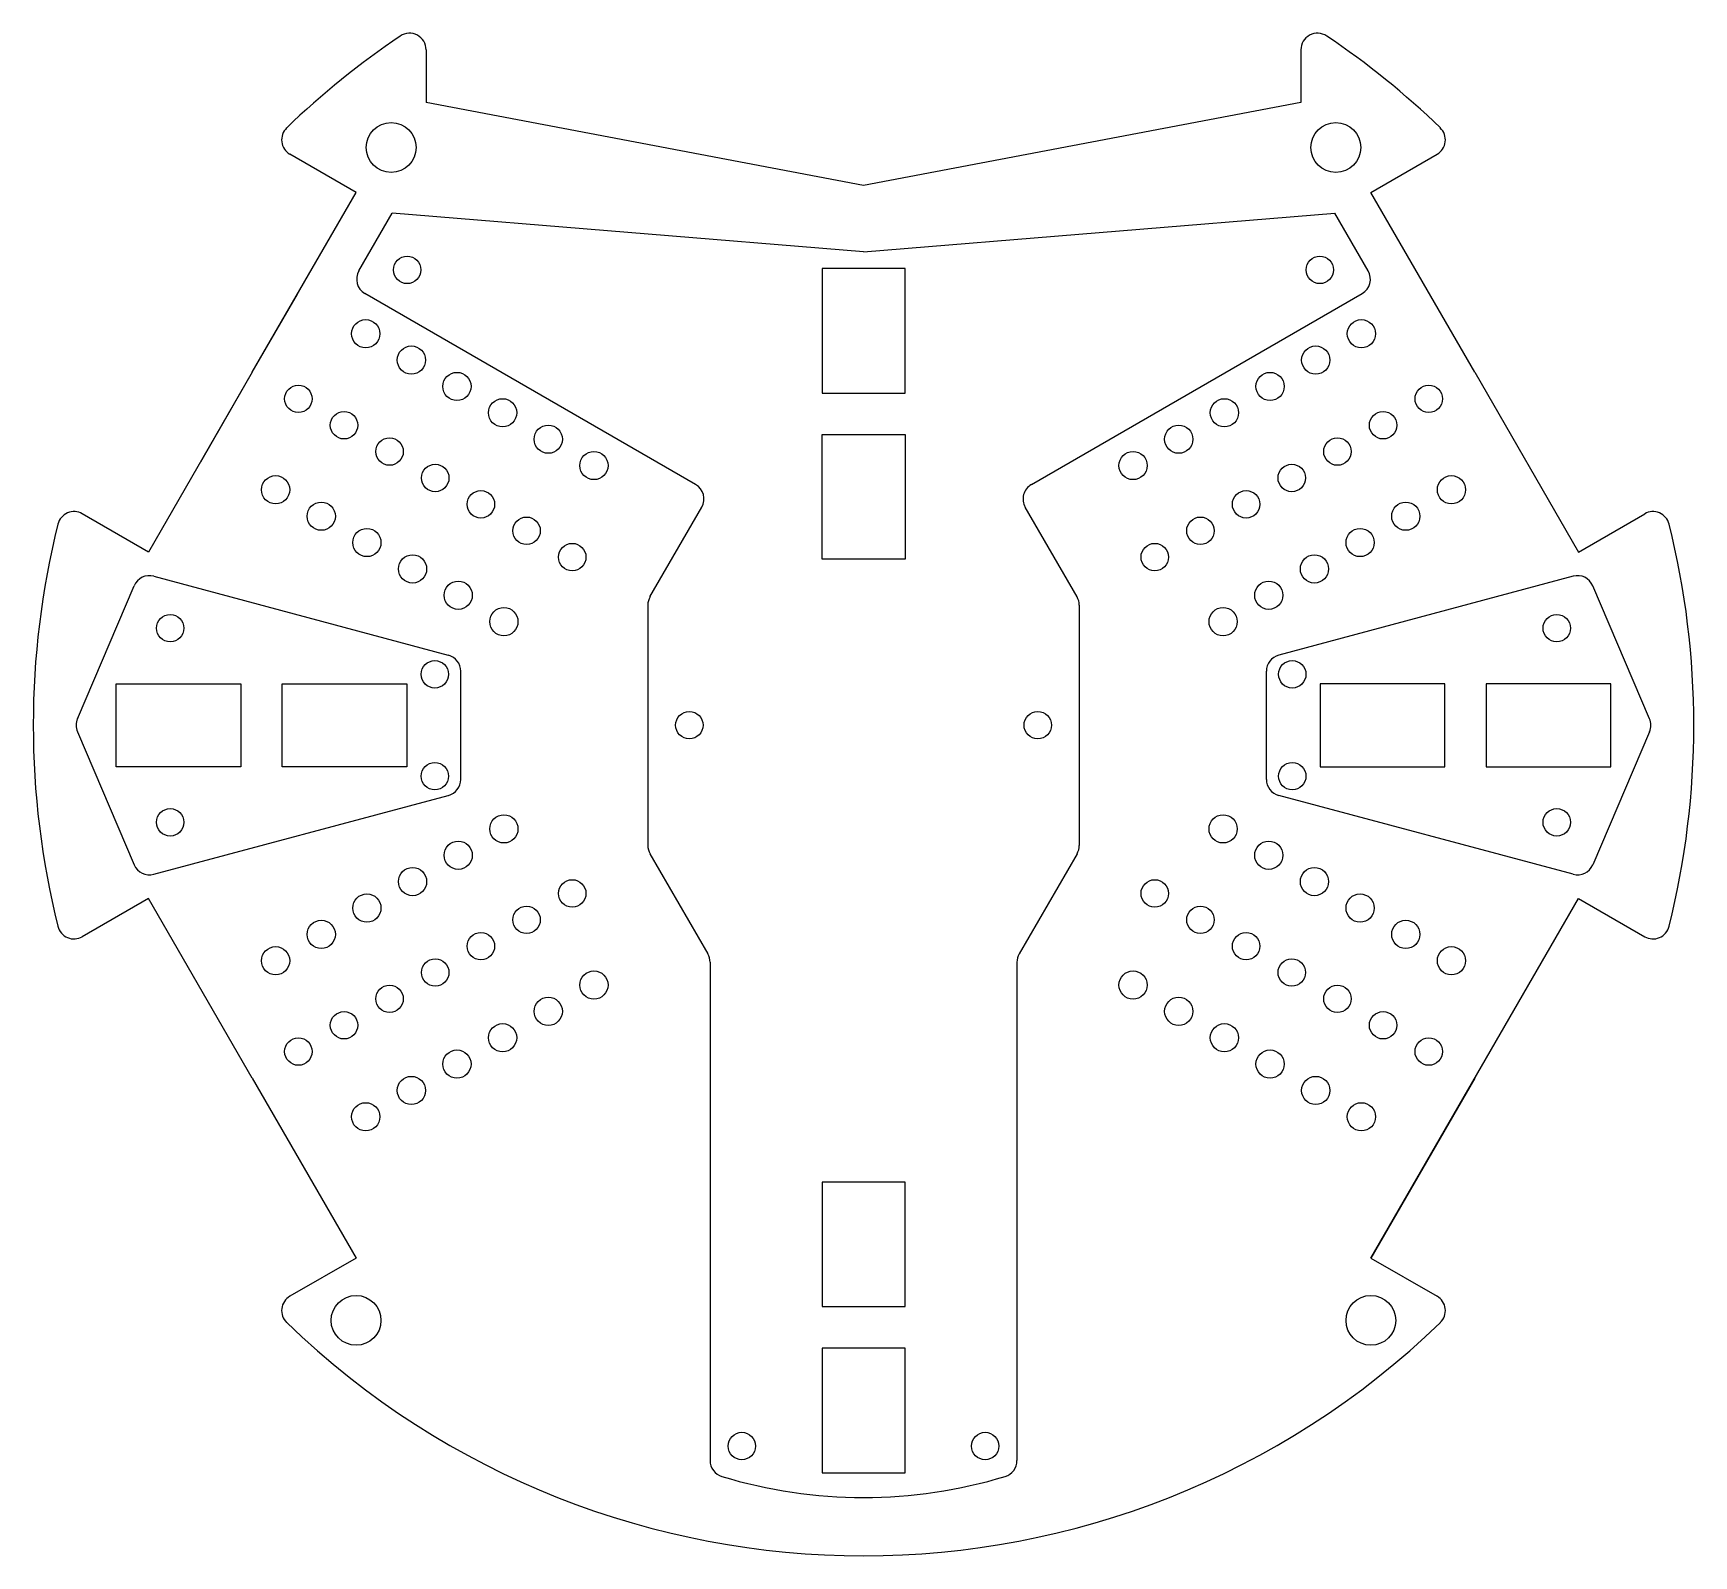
# Model space of a CAD drawing. Header units: millimetres. Extents: x 1965 to 2165, y 3147 to 3330.
import ezdxf

# ---------------------------------------------------------------- set-up
doc = ezdxf.new("R2010")
doc.units = ezdxf.units.MM

msp = doc.modelspace()

# ---------------------------------------------------------------- linework, layer by layer
for p, q in [((2012.43, 3327.89), (2012.43, 3321.57)), ((2117.78, 3327.89), (2117.78, 3321.57)), ((2065.11, 3311.57), (2012.43, 3321.57)), ((2117.78, 3321.57), (2065.11, 3311.57)), ((2003.99, 3310.72), (1996.02, 3315.32)), ((2126.22, 3310.72), (2134.19, 3315.32)), ((1991.49, 3289.07), (2003.99, 3310.72)), ((2138.72, 3289.07), (2126.22, 3310.72)), ((2004.32, 3301.29), (2008.32, 3308.22)), ((2065.11, 3303.57), (2008.32, 3308.22)), ((2065.11, 3303.57), (2121.89, 3308.22)), ((2125.89, 3301.29), (2121.89, 3308.22)), ((2065.11, 3301.57), (2060.11, 3301.57)), ((2060.11, 3301.57), (2060.11, 3286.57)), ((2070.11, 3301.57), (2065.11, 3301.57)), ((2070.11, 3286.57), (2070.11, 3301.57)), ((1991.49, 3289.07), (1996.92, 3298.46)), ((2044.89, 3275.56), (2005.06, 3298.56)), ((2085.32, 3275.56), (2125.16, 3298.56)), ((1991.49, 3289.07), (1978.99, 3267.41)), ((1991.49, 3289.07), (1985.24, 3278.24)), ((1991.49, 3289.07), (1991.49, 3289.07)), ((2138.72, 3289.07), (2151.22, 3267.41)), ((2060.11, 3286.57), (2065.11, 3286.57)), ((2065.11, 3286.57), (2070.11, 3286.57)), ((2060.11, 3266.57), (2060.11, 3281.57)), ((2060.11, 3281.57), (2065.11, 3281.57)), ((2065.11, 3281.57), (2070.11, 3281.57)), ((2070.11, 3281.57), (2070.11, 3266.57)), ((1978.99, 3267.41), (1971.02, 3272.02)), ((2039.39, 3262.03), (2045.63, 3272.82)), ((2090.82, 3262.03), (2084.59, 3272.82)), ((2151.22, 3267.41), (2159.19, 3272.02)), ((2070.11, 3266.57), (2060.11, 3266.57)), ((1979.63, 3264.51), (2015.1, 3255.01)), ((2150.59, 3264.51), (2115.11, 3255.01)), ((1970.44, 3247.35), (1977.27, 3263.37)), ((2159.77, 3247.35), (2152.94, 3263.37)), ((2039.13, 3261.03), (2039.13, 3232.1)), ((2091.09, 3261.03), (2091.09, 3232.1)), ((2016.59, 3240.05), (2016.59, 3253.08)), ((2113.63, 3240.05), (2113.63, 3253.08)), ((1975.11, 3246.57), (1975.11, 3251.57)), ((1975.11, 3251.57), (1990.11, 3251.57)), ((1990.11, 3251.57), (1990.11, 3241.57)), ((1995.11, 3246.57), (1995.11, 3251.57)), ((1995.11, 3251.57), (2010.11, 3251.57)), ((2010.11, 3251.57), (2010.11, 3241.57)), ((2135.11, 3251.57), (2120.11, 3251.57)), ((2120.11, 3251.57), (2120.11, 3241.57)), ((2135.11, 3246.57), (2135.11, 3251.57)), ((2155.11, 3251.57), (2140.11, 3251.57)), ((2140.11, 3251.57), (2140.11, 3241.57)), ((2155.11, 3246.57), (2155.11, 3251.57)), ((1975.11, 3241.57), (1975.11, 3246.57)), ((1995.11, 3241.57), (1995.11, 3246.57)), ((2135.11, 3241.57), (2135.11, 3246.57)), ((2155.11, 3241.57), (2155.11, 3246.57)), ((1970.44, 3245.78), (1977.27, 3229.76)), ((2159.77, 3245.78), (2152.94, 3229.76)), ((1990.11, 3241.57), (1975.11, 3241.57)), ((2010.11, 3241.57), (1995.11, 3241.57)), ((2120.11, 3241.57), (2135.11, 3241.57)), ((2140.11, 3241.57), (2155.11, 3241.57)), ((1979.63, 3228.62), (2015.1, 3238.12)), ((2150.59, 3228.62), (2115.11, 3238.12)), ((2039.39, 3231.1), (2046.36, 3219.04)), ((2090.82, 3231.1), (2083.85, 3219.04)), ((1978.99, 3225.72), (1971.02, 3221.11)), ((1991.49, 3204.07), (1978.99, 3225.72)), ((2126.22, 3182.41), (2151.22, 3225.72)), ((2151.22, 3225.72), (2159.19, 3221.11)), ((2046.63, 3218.04), (2046.63, 3158.03)), ((2083.59, 3218.04), (2083.59, 3158.03)), ((1991.49, 3204.07), (2003.99, 3182.41)), ((1991.49, 3204.07), (1997.74, 3193.24)), ((2138.72, 3204.07), (2126.22, 3182.41)), ((2070.11, 3191.57), (2060.11, 3191.57)), ((2060.11, 3191.57), (2060.11, 3176.57)), ((2070.11, 3176.57), (2070.11, 3191.57)), ((2003.99, 3182.41), (1996.02, 3177.81)), ((2126.22, 3182.41), (2134.19, 3177.81)), ((2060.11, 3176.57), (2065.11, 3176.57)), ((2065.11, 3176.57), (2070.11, 3176.57)), ((2070.11, 3171.57), (2060.11, 3171.57)), ((2060.11, 3171.57), (2060.11, 3156.57)), ((2070.11, 3156.57), (2070.11, 3171.57)), ((2060.11, 3156.57), (2065.11, 3156.57)), ((2065.11, 3156.57), (2070.11, 3156.57))]:
    msp.add_line(p, q)
for centre, radius in [((2008.21, 3316.14), 3), ((2122, 3316.14), 3), ((2010.15, 3301.39), 1.65), ((2120.06, 3301.39), 1.65), ((2005.15, 3293.71), 1.7), ((2125.07, 3293.71), 1.7), ((2010.65, 3290.54), 1.7), ((2119.57, 3290.54), 1.7), ((2016.14, 3287.36), 1.7), ((2114.07, 3287.36), 1.7), ((1997.04, 3285.87), 1.65), ((2133.18, 3285.87), 1.65), ((2002.54, 3282.69), 1.65), ((2021.64, 3284.19), 1.7), ((2108.57, 3284.19), 1.7), ((2127.68, 3282.69), 1.65), ((2027.14, 3281.01), 1.7), ((2103.07, 3281.01), 1.7), ((2008.03, 3279.52), 1.65), ((2122.18, 3279.52), 1.65), ((2032.64, 3277.84), 1.7), ((2097.57, 3277.84), 1.7), ((1994.3, 3274.92), 1.7), ((2013.53, 3276.34), 1.65), ((2116.68, 3276.34), 1.65), ((2135.92, 3274.92), 1.7), ((2019.03, 3273.17), 1.65), ((2111.18, 3273.17), 1.65), ((1999.8, 3271.74), 1.7), ((2130.42, 3271.74), 1.7), ((2005.29, 3268.57), 1.7), ((2024.53, 3269.99), 1.65), ((2105.68, 3269.99), 1.65), ((2124.92, 3268.57), 1.7), ((2030.03, 3266.82), 1.65), ((2100.18, 3266.82), 1.65), ((2010.79, 3265.39), 1.7), ((2119.42, 3265.39), 1.7), ((2016.29, 3262.22), 1.7), ((2113.92, 3262.22), 1.7), ((2021.79, 3259.04), 1.7), ((2108.42, 3259.04), 1.7), ((1981.61, 3258.25), 1.65), ((2148.6, 3258.25), 1.65), ((2013.47, 3252.7), 1.65), ((2116.75, 3252.7), 1.65), ((2044.13, 3246.57), 1.65), ((2086.09, 3246.57), 1.65), ((2013.47, 3240.43), 1.65), ((2116.75, 3240.43), 1.65), ((1981.61, 3234.88), 1.65), ((2148.6, 3234.88), 1.65), ((2021.79, 3234.09), 1.7), ((2108.42, 3234.09), 1.7), ((2016.29, 3230.91), 1.7), ((2113.92, 3230.91), 1.7), ((2010.79, 3227.74), 1.7), ((2119.42, 3227.74), 1.7), ((2005.29, 3224.56), 1.7), ((2030.03, 3226.32), 1.65), ((2100.18, 3226.32), 1.65), ((2124.92, 3224.56), 1.7), ((2024.53, 3223.14), 1.65), ((2105.68, 3223.14), 1.65), ((1999.8, 3221.39), 1.7), ((2130.42, 3221.39), 1.7), ((2019.03, 3219.97), 1.65), ((2111.18, 3219.97), 1.65), ((1994.3, 3218.21), 1.7), ((2013.53, 3216.79), 1.65), ((2116.68, 3216.79), 1.65), ((2135.92, 3218.21), 1.7), ((2032.64, 3215.29), 1.7), ((2097.57, 3215.29), 1.7), ((2008.03, 3213.62), 1.65), ((2122.18, 3213.62), 1.65), ((2002.54, 3210.44), 1.65), ((2027.14, 3212.12), 1.7), ((2103.07, 3212.12), 1.7), ((2127.68, 3210.44), 1.65), ((2021.64, 3208.94), 1.7), ((2108.57, 3208.94), 1.7), ((1997.04, 3207.27), 1.65), ((2133.18, 3207.27), 1.65), ((2016.14, 3205.77), 1.7), ((2114.07, 3205.77), 1.7), ((2010.65, 3202.59), 1.7), ((2119.57, 3202.59), 1.7), ((2005.15, 3199.42), 1.7), ((2125.07, 3199.42), 1.7), ((2003.99, 3174.91), 3), ((2126.22, 3174.91), 3), ((2050.46, 3159.78), 1.65), ((2079.76, 3159.78), 1.65)]:
    msp.add_circle(centre, radius)
for centre, radius, start, end in [((2065.11, 3246.57), 100, 123.9136, 134.0076), ((2010.43, 3327.89), 2, 0, 123.9136), ((2119.78, 3327.89), 2, 56.0864, 180), ((2065.11, 3246.57), 100, 45.9924, 56.0864), ((1997.02, 3317.05), 2, 134.0076, 240), ((2133.19, 3317.05), 2, 300, 45.9924), ((2006.06, 3300.29), 2, 150, 240), ((2124.16, 3300.29), 2, 300, 30), ((2043.89, 3273.82), 2, 330, 60), ((2086.32, 3273.82), 2, 120, 210), ((1970.02, 3270.29), 2, 60, 165.9924), ((2160.19, 3270.29), 2, 14.0076, 120), ((2065.11, 3246.57), 100, 165.9924, 194.0076), ((2065.11, 3246.57), 100, 345.9924, 14.0076), ((1979.11, 3262.58), 2, 75, 156.912), ((2151.1, 3262.58), 2, 23.088, 105), ((2041.13, 3261.03), 2, 150, 180), ((2089.09, 3261.03), 2, 360, 30), ((2014.59, 3253.08), 2, 0, 75), ((2115.63, 3253.08), 2, 105, 180), ((1972.28, 3246.57), 2, 156.912, 203.088), ((2157.93, 3246.57), 2, 336.912, 23.088), ((2014.59, 3240.05), 2, 285, 0), ((2115.63, 3240.05), 2, 180, 255), ((2041.13, 3232.1), 2, 180, 210), ((2089.09, 3232.1), 2, 330, 360), ((1979.11, 3230.55), 2, 203.088, 285), ((2151.1, 3230.55), 2, 255, 336.912), ((1970.02, 3222.84), 2, 194.0076, 300), ((2160.19, 3222.84), 2, 240, 345.9924), ((2044.63, 3218.04), 2, 0, 30), ((2085.59, 3218.04), 2, 150, 180), ((1997.02, 3176.08), 2, 120, 225.9924), ((2133.19, 3176.08), 2, 314.0076, 60), ((2065.11, 3246.57), 100, 225.9924, 314.0076), ((2048.63, 3158.03), 2, 180, 253.0718), ((2081.59, 3158.03), 2, 286.9282, 0), ((2065.11, 3212.18), 58.6, 253.0718, 286.9282)]:
    msp.add_arc(centre, radius, start, end)

doc.saveas('drawing.dxf')
